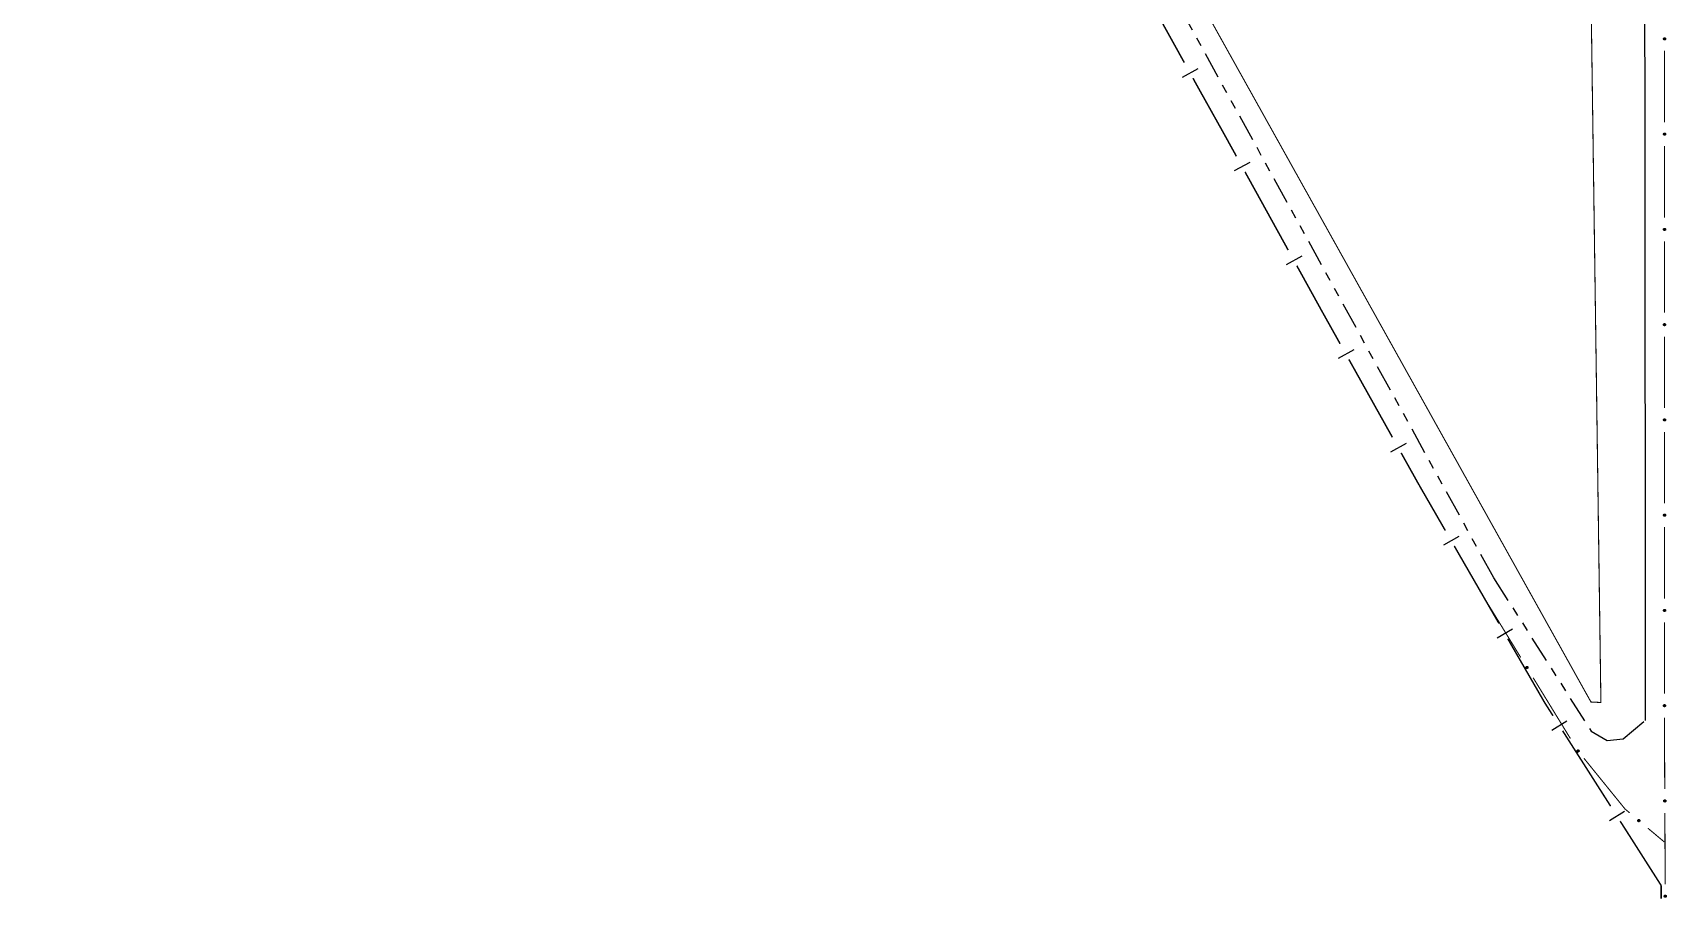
# Model space of a CAD drawing. Extents: x 210853 to 212686, y 4878863 to 4882037.
# Drawn here: x 211732.5 to 212007, y 4881156.3 to 4881301.9 of the extents above; entities that cross this region are included whole.
import ezdxf

# ---------------------------------------------------------------- set-up
doc = ezdxf.new("R2010")
doc.units = 0
doc.header["$LTSCALE"] = 1.5
doc.header["$MEASUREMENT"] = 0
doc.linetypes.add('TRACO_12', pattern=[2.5, 2, -0.5])
doc.linetypes.add('TRACO_25', pattern=[8, 3, -1, 1, -1, 1, -1])
for name, color, linetype in [('LM-LIM-SETORES-BAIRROS', 250, 'CONTINUOUS'), ('RU-QUADRA', 210, 'CONTINUOUS'), ('SV-EIXO-ROD-ESTR', 7, 'CONTINUOUS'), ('SV-EST-M-N-PAV', 20, 'CONTINUOUS'), ('SV-EST-MUNIC-PAV', 20, 'CONTINUOUS')]:
    doc.layers.add(name, color=color, linetype=linetype)

msp = doc.modelspace()

# ---------------------------------------------------------------- linework, layer by layer
at = {"layer": 'LM-LIM-SETORES-BAIRROS', "const_width": 0.25}
for points in [[(211926.024582, 4881296.866261), (211918.751561, 4881309.985071)], [(211928.596092, 4881292.227864), (211927.479186, 4881294.242499)], [(211928.935954, 4881291.619942), (211928.596092, 4881292.227864)], [(211932.851639, 4881284.615831), (211928.935954, 4881291.619942)], [(211933.323249, 4881283.761735), (211932.851639, 4881284.615831)], [(211934.773389, 4881281.135502), (211933.323249, 4881283.761735)], [(211943.474224, 4881265.378109), (211936.223528, 4881278.50927)], [(211949.139389, 4881255.118379), (211944.924364, 4881262.751876)], [(211949.276096, 4881254.87391), (211949.139389, 4881255.118379)], [(211952.204531, 4881249.637091), (211949.276096, 4881254.87391)], [(211960.989836, 4881233.926636), (211953.668749, 4881247.018682)], [(211965.457514, 4881225.937243), (211962.454054, 4881231.308227)], [(211965.880348, 4881225.204164), (211965.457514, 4881225.937243)], [(211969.877445, 4881218.274285), (211965.880348, 4881225.204164)], [(211975.586912, 4881208.375623), (211971.376357, 4881215.675581)], [(211975.873406, 4881207.879649), (211975.586912, 4881208.375623)], [(211978.874527, 4881202.684145), (211975.873406, 4881207.879649)], [(211986.572481, 4881189.357541), (211980.375088, 4881200.086392)], [(211986.900258, 4881188.843271), (211986.572481, 4881189.357541)], [(211987.975208, 4881187.156711), (211986.900258, 4881188.843271)], [(211997.649757, 4881171.977677), (211989.587633, 4881184.626872)], [(212006.132115, 4881158.66915), (211999.262182, 4881169.447838)], [(212006.132784, 4881158.451016), (212006.132115, 4881158.66915)], [(212006.138919, 4881156.451026), (212006.132784, 4881158.451016)]]:
    msp.add_lwpolyline(points, dxfattribs=at)
at = {"layer": 'LM-LIM-SETORES-BAIRROS'}
for points in [[(211928.306199, 4881295.844389), (211925.682437, 4881294.389784)], [(211937.053264, 4881280.10975), (211934.427032, 4881278.659611)], [(211945.7541, 4881264.352357), (211943.127868, 4881262.902217)], [(211954.489881, 4881248.623594), (211951.871471, 4881247.159376)], [(211963.275186, 4881232.913138), (211960.656776, 4881231.448921)], [(211972.176072, 4881217.291271), (211969.577367, 4881215.79236)], [(211981.173777, 4881201.70259), (211978.576025, 4881200.202029)], [(211990.315077, 4881186.276364), (211987.785238, 4881184.663939)], [(211999.989627, 4881171.09733), (211997.459788, 4881169.484905)]]:
    msp.add_lwpolyline(points, dxfattribs=at)
at = {"layer": 'RU-QUADRA', "linetype": 'TRACO_12', "const_width": 0.18, "flags": 128}
msp.add_lwpolyline([(211993.595317, 4881362.850405), (211993.20969, 4881390.443451), (211992.318228, 4881515.446825), (211992.021992, 4881552.014118), (211990.335073, 4881555.901034), (211917.849797, 4881620.552755), (211905.908396, 4881632.870849), (211888.168803, 4881656.969919), (211853.792007, 4881725.021629), (211838.879896, 4881754.274979), (211824.777307, 4881771.814509), (211807.39159, 4881783.4812), (211768.397056, 4881802.487556), (211764.903734, 4881803.187932), (211760.590833, 4881802.215605), (211755.955783, 4881800.147923), (211753.056957, 4881797.414236), (211749.663849, 4881788.89495), (211748.800435, 4881776.169663), (211750.708662, 4881758.883001), (211752.643088, 4881740.546158), (211752.62195, 4881718.655296), (211750.191037, 4881699.009959), (211744.154589, 4881672.666493), (211732.623528, 4881649.238605), (211733.868601, 4881645.711618), (211758.104763, 4881610.897926), (211808.05624, 4881520.495041), (211878.37206, 4881394.317101), (211881.952836, 4881387.996766), (211896.524163, 4881362.853875), (211925.657586, 4881312.584022), (211994.345879, 4881189.473295), (211996.019624, 4881189.382268), (211994.98566, 4881263.366221), (211994.00257, 4881333.709914)], close=True, dxfattribs=at)
at = {"layer": 'SV-EIXO-ROD-ESTR'}
for points in [[(212006.816613, 4881300.990198), (212006.851683, 4881300.956108), (212006.874853, 4881300.919638), (212006.885423, 4881300.883658), (212006.886473, 4881300.849428), (212006.883603, 4881300.814288), (212006.872893, 4881300.779498), (212006.852453, 4881300.743518), (212006.818503, 4881300.708098), (212006.779583, 4881300.686818), (212006.744863, 4881300.674568), (212006.709233, 4881300.671418), (212006.675143, 4881300.674778), (212006.639373, 4881300.687098), (212006.603113, 4881300.708168), (212006.568323, 4881300.743168), (212006.545853, 4881300.779078), (212006.536543, 4881300.814148), (212006.533603, 4881300.849988), (212006.536963, 4881300.885828), (212006.547673, 4881300.919918), (212006.568953, 4881300.956388), (212006.603953, 4881300.990268), (212006.639513, 4881301.013088), (212006.674443, 4881301.022888), (212006.709793, 4881301.024988), (212006.745073, 4881301.022538), (212006.780493, 4881301.013228), (212006.816613, 4881300.990198)], [(212006.816613, 4881284.990198), (212006.851683, 4881284.956108), (212006.874853, 4881284.919638), (212006.885423, 4881284.883658), (212006.886473, 4881284.849428), (212006.883603, 4881284.814288), (212006.872893, 4881284.779498), (212006.852453, 4881284.743518), (212006.818503, 4881284.708098), (212006.779583, 4881284.686818), (212006.744863, 4881284.674568), (212006.709233, 4881284.671418), (212006.675143, 4881284.674778), (212006.639373, 4881284.687098), (212006.603113, 4881284.708168), (212006.568323, 4881284.743168), (212006.545853, 4881284.779078), (212006.536543, 4881284.814148), (212006.533603, 4881284.849988), (212006.536963, 4881284.885828), (212006.547673, 4881284.919918), (212006.568953, 4881284.956388), (212006.603953, 4881284.990268), (212006.639513, 4881285.013088), (212006.674443, 4881285.022888), (212006.709793, 4881285.024988), (212006.745073, 4881285.022538), (212006.780493, 4881285.013228), (212006.816613, 4881284.990198)], [(212006.816613, 4881268.990198), (212006.851683, 4881268.956108), (212006.874853, 4881268.919638), (212006.885423, 4881268.883658), (212006.886473, 4881268.849428), (212006.883603, 4881268.814288), (212006.872893, 4881268.779498), (212006.852453, 4881268.743518), (212006.818503, 4881268.708098), (212006.779583, 4881268.686818), (212006.744863, 4881268.674568), (212006.709233, 4881268.671418), (212006.675143, 4881268.674778), (212006.639373, 4881268.687098), (212006.603113, 4881268.708168), (212006.568323, 4881268.743168), (212006.545853, 4881268.779078), (212006.536543, 4881268.814148), (212006.533603, 4881268.849988), (212006.536963, 4881268.885828), (212006.547673, 4881268.919918), (212006.568953, 4881268.956388), (212006.603953, 4881268.990268), (212006.639513, 4881269.013088), (212006.674443, 4881269.022888), (212006.709793, 4881269.024988), (212006.745073, 4881269.022538), (212006.780493, 4881269.013228), (212006.816613, 4881268.990198)], [(212006.816613, 4881252.990198), (212006.851683, 4881252.956108), (212006.874853, 4881252.919638), (212006.885423, 4881252.883658), (212006.886473, 4881252.849428), (212006.883603, 4881252.814288), (212006.872893, 4881252.779498), (212006.852453, 4881252.743518), (212006.818503, 4881252.708098), (212006.779583, 4881252.686818), (212006.744863, 4881252.674568), (212006.709233, 4881252.671418), (212006.675143, 4881252.674778), (212006.639373, 4881252.687098), (212006.603113, 4881252.708168), (212006.568323, 4881252.743168), (212006.545853, 4881252.779078), (212006.536543, 4881252.814148), (212006.533603, 4881252.849988), (212006.536963, 4881252.885828), (212006.547673, 4881252.919918), (212006.568953, 4881252.956388), (212006.603953, 4881252.990268), (212006.639513, 4881253.013088), (212006.674443, 4881253.022888), (212006.709793, 4881253.024988), (212006.745073, 4881253.022538), (212006.780493, 4881253.013228), (212006.816613, 4881252.990198)], [(212006.816613, 4881236.990198), (212006.851683, 4881236.956108), (212006.874853, 4881236.919638), (212006.885423, 4881236.883658), (212006.886473, 4881236.849428), (212006.883603, 4881236.814288), (212006.872893, 4881236.779498), (212006.852453, 4881236.743518), (212006.818503, 4881236.708098), (212006.779583, 4881236.686818), (212006.744863, 4881236.674568), (212006.709233, 4881236.671418), (212006.675143, 4881236.674778), (212006.639373, 4881236.687098), (212006.603113, 4881236.708168), (212006.568323, 4881236.743168), (212006.545853, 4881236.779078), (212006.536543, 4881236.814148), (212006.533603, 4881236.849988), (212006.536963, 4881236.885828), (212006.547673, 4881236.919918), (212006.568953, 4881236.956388), (212006.603953, 4881236.990268), (212006.639513, 4881237.013088), (212006.674443, 4881237.022888), (212006.709793, 4881237.024988), (212006.745073, 4881237.022538), (212006.780493, 4881237.013228), (212006.816613, 4881236.990198)], [(212006.816613, 4881220.990198), (212006.851683, 4881220.956108), (212006.874853, 4881220.919638), (212006.885423, 4881220.883658), (212006.886473, 4881220.849428), (212006.883603, 4881220.814288), (212006.872893, 4881220.779498), (212006.852453, 4881220.743518), (212006.818503, 4881220.708098), (212006.779583, 4881220.686818), (212006.744863, 4881220.674568), (212006.709233, 4881220.671418), (212006.675143, 4881220.674778), (212006.639373, 4881220.687098), (212006.603113, 4881220.708168), (212006.568323, 4881220.743168), (212006.545853, 4881220.779078), (212006.536543, 4881220.814148), (212006.533603, 4881220.849988), (212006.536963, 4881220.885828), (212006.547673, 4881220.919918), (212006.568953, 4881220.956388), (212006.603953, 4881220.990268), (212006.639513, 4881221.013088), (212006.674443, 4881221.022888), (212006.709793, 4881221.024988), (212006.745073, 4881221.022538), (212006.780493, 4881221.013228), (212006.816613, 4881220.990198)], [(212006.816613, 4881204.990198), (212006.851683, 4881204.956108), (212006.874853, 4881204.919638), (212006.885423, 4881204.883658), (212006.886473, 4881204.849428), (212006.883603, 4881204.814288), (212006.872893, 4881204.779498), (212006.852453, 4881204.743518), (212006.818503, 4881204.708098), (212006.779583, 4881204.686818), (212006.744863, 4881204.674568), (212006.709233, 4881204.671418), (212006.675143, 4881204.674778), (212006.639373, 4881204.687098), (212006.603113, 4881204.708168), (212006.568323, 4881204.743168), (212006.545853, 4881204.779078), (212006.536543, 4881204.814148), (212006.533603, 4881204.849988), (212006.536963, 4881204.885828), (212006.547673, 4881204.919918), (212006.568953, 4881204.956388), (212006.603953, 4881204.990268), (212006.639513, 4881205.013088), (212006.674443, 4881205.022888), (212006.709793, 4881205.024988), (212006.745073, 4881205.022538), (212006.780493, 4881205.013228), (212006.816613, 4881204.990198)], [(211983.605711, 4881195.432386), (211983.653425, 4881195.421643), (211983.692236, 4881195.402653), (211983.720048, 4881195.377497), (211983.738828, 4881195.34886), (211983.754741, 4881195.317398), (211983.763786, 4881195.282139), (211983.765157, 4881195.240781), (211983.754716, 4881195.192842), (211983.73265, 4881195.154362), (211983.709446, 4881195.125776), (211983.680712, 4881195.104474), (211983.64989, 4881195.089528), (211983.612954, 4881195.081343), (211983.571028, 4881195.080363), (211983.523077, 4881195.092028), (211983.485156, 4881195.110906), (211983.458894, 4881195.135944), (211983.437661, 4881195.164967), (211983.4218, 4881195.197282), (211983.413121, 4881195.231944), (211983.41221, 4881195.274159), (211983.424351, 4881195.321334), (211983.442748, 4881195.359371), (211983.46741, 4881195.385977), (211983.496454, 4881195.406237), (211983.527816, 4881195.422582), (211983.562881, 4881195.43315), (211983.605711, 4881195.432386)], [(212006.816613, 4881188.990198), (212006.851683, 4881188.956108), (212006.874853, 4881188.919638), (212006.885423, 4881188.883658), (212006.886473, 4881188.849428), (212006.883603, 4881188.814288), (212006.872893, 4881188.779498), (212006.852453, 4881188.743518), (212006.818503, 4881188.708098), (212006.779583, 4881188.686818), (212006.744863, 4881188.674568), (212006.709233, 4881188.671418), (212006.675143, 4881188.674778), (212006.639373, 4881188.687098), (212006.603113, 4881188.708168), (212006.568323, 4881188.743168), (212006.545853, 4881188.779078), (212006.536543, 4881188.814148), (212006.533603, 4881188.849988), (212006.536963, 4881188.885828), (212006.547673, 4881188.919918), (212006.568953, 4881188.956388), (212006.603953, 4881188.990268), (212006.639513, 4881189.013088), (212006.674443, 4881189.022888), (212006.709793, 4881189.024988), (212006.745073, 4881189.022538), (212006.780493, 4881189.013228), (212006.816613, 4881188.990198)], [(211992.169972, 4881181.418467), (211992.218683, 4881181.414074), (211992.259649, 4881181.400338), (211992.29052, 4881181.379048), (211992.312893, 4881181.353121), (211992.332795, 4881181.324018), (211992.346387, 4881181.290249), (211992.353171, 4881181.249428), (211992.349107, 4881181.200534), (211992.332278, 4881181.159493), (211992.313024, 4881181.128111), (211992.287332, 4881181.103224), (211992.258737, 4881181.084364), (211992.223193, 4881181.071406), (211992.181758, 4881181.064935), (211992.132691, 4881181.070211), (211992.092622, 4881181.083953), (211992.063303, 4881181.10533), (211992.038447, 4881181.131317), (211992.018485, 4881181.161272), (211992.005334, 4881181.194497), (211991.998894, 4881181.236228), (211992.004743, 4881181.284587), (211992.017993, 4881181.324709), (211992.038953, 4881181.35432), (211992.065088, 4881181.378214), (211992.094035, 4881181.398531), (211992.127411, 4881181.413607), (211992.169972, 4881181.418467)], [(212006.866115, 4881172.990828), (212006.901344, 4881172.956903), (212006.924684, 4881172.920541), (212006.935422, 4881172.884611), (212006.936632, 4881172.850386), (212006.933926, 4881172.815233), (212006.923379, 4881172.780394), (212006.903107, 4881172.744319), (212006.869323, 4881172.70874), (212006.830503, 4881172.687279), (212006.795841, 4881172.674867), (212006.760226, 4881172.67155), (212006.72612, 4881172.674751), (212006.690293, 4881172.686903), (212006.653935, 4881172.707804), (212006.618982, 4881172.742641), (212006.596344, 4881172.778445), (212006.586871, 4881172.813472), (212006.583763, 4881172.849297), (212006.586956, 4881172.885153), (212006.597506, 4881172.919292), (212006.618616, 4881172.955861), (212006.653457, 4881172.989905), (212006.68891, 4881173.012891), (212006.723794, 4881173.022854), (212006.759134, 4881173.025119), (212006.794425, 4881173.022834), (212006.829888, 4881173.013689), (212006.866115, 4881172.990828)], [(212002.349875, 4881169.730789), (212002.398535, 4881169.735716), (212002.441363, 4881169.73), (212002.475711, 4881169.714951), (212002.502597, 4881169.693739), (212002.527658, 4881169.668939), (212002.547408, 4881169.638362), (212002.561811, 4881169.599569), (212002.567096, 4881169.550791), (212002.558357, 4881169.507303), (212002.545405, 4881169.472839), (212002.524901, 4881169.443531), (212002.500401, 4881169.419589), (212002.467961, 4881169.400124), (212002.428505, 4881169.385911), (212002.379329, 4881169.381784), (212002.33738, 4881169.387676), (212002.304539, 4881169.403104), (212002.275205, 4881169.423905), (212002.249923, 4881169.449529), (212002.230709, 4881169.479657), (212002.216471, 4881169.519408), (212002.21304, 4881169.567999), (212002.218439, 4881169.609905), (212002.233402, 4881169.642954), (212002.25453, 4881169.671373), (212002.279098, 4881169.696811), (212002.309009, 4881169.717944), (212002.349875, 4881169.730789)], [(212006.94088, 4881156.991003), (212006.976109, 4881156.957077), (212006.99945, 4881156.920716), (212007.010188, 4881156.884786), (212007.011398, 4881156.850561), (212007.008692, 4881156.815408), (212006.998144, 4881156.780568), (212006.977873, 4881156.744493), (212006.944089, 4881156.708915), (212006.905269, 4881156.687453), (212006.870606, 4881156.675041), (212006.834991, 4881156.671725), (212006.800886, 4881156.674925), (212006.765059, 4881156.687078), (212006.728701, 4881156.707978), (212006.693748, 4881156.742816), (212006.67111, 4881156.77862), (212006.661636, 4881156.813646), (212006.658529, 4881156.849472), (212006.661721, 4881156.885327), (212006.672272, 4881156.919467), (212006.693381, 4881156.956036), (212006.728222, 4881156.990079), (212006.763675, 4881157.013065), (212006.798559, 4881157.023028), (212006.833899, 4881157.025294), (212006.86919, 4881157.023008), (212006.904653, 4881157.013864), (212006.94088, 4881156.991003)]]:
    msp.add_lwpolyline(points, close=True, dxfattribs=at)
for points in [[(212006.536963, 4881300.885828), (212006.545853, 4881300.779078)], [(212006.542953, 4881300.898533), (212006.556598, 4881300.767539)], [(212006.547673, 4881300.919918), (212006.568323, 4881300.743168)], [(212006.560692, 4881300.932646), (212006.585253, 4881300.733426)], [(212006.568953, 4881300.956388), (212006.603113, 4881300.708168)], [(212006.587982, 4881300.969489), (212006.620731, 4881300.700678)], [(212006.603953, 4881300.990268), (212006.639373, 4881300.687098)], [(212006.620731, 4881300.999508), (212006.656208, 4881300.685668)], [(212006.639513, 4881301.013088), (212006.675143, 4881300.674778)], [(212006.656208, 4881301.014518), (212006.691686, 4881300.676116)], [(212006.674443, 4881301.022888), (212006.709233, 4881300.671418)], [(212006.691686, 4881301.02134), (212006.724435, 4881300.674752)], [(212006.709793, 4881301.024988), (212006.744863, 4881300.674568)], [(212006.728528, 4881301.019976), (212006.764006, 4881300.685668)], [(212006.745073, 4881301.022538), (212006.779583, 4881300.686818)], [(212006.762641, 4881301.013153), (212006.799483, 4881300.702042)], [(212006.780493, 4881301.013228), (212006.818503, 4881300.708098)], [(212006.796754, 4881301.000873), (212006.833596, 4881300.729333)], [(212006.816613, 4881300.990198), (212006.852453, 4881300.743518)], [(212006.834961, 4881300.970853), (212006.862251, 4881300.768904)], [(212006.851683, 4881300.956108), (212006.872893, 4881300.779498)], [(212006.86498, 4881300.935375), (212006.877261, 4881300.805746)], [(212006.874853, 4881300.919638), (212006.883603, 4881300.814288)], [(212006.536963, 4881284.885828), (212006.545853, 4881284.779078)], [(212006.542953, 4881284.898533), (212006.556598, 4881284.767539)], [(212006.547673, 4881284.919918), (212006.568323, 4881284.743168)], [(212006.560692, 4881284.932646), (212006.585253, 4881284.733426)], [(212006.568953, 4881284.956388), (212006.603113, 4881284.708168)], [(212006.587982, 4881284.969489), (212006.620731, 4881284.700678)], [(212006.603953, 4881284.990268), (212006.639373, 4881284.687098)], [(212006.620731, 4881284.999508), (212006.656208, 4881284.685668)], [(212006.639513, 4881285.013088), (212006.675143, 4881284.674778)], [(212006.656208, 4881285.014518), (212006.691686, 4881284.676116)], [(212006.674443, 4881285.022888), (212006.709233, 4881284.671418)], [(212006.691686, 4881285.02134), (212006.724435, 4881284.674752)], [(212006.709793, 4881285.024988), (212006.744863, 4881284.674568)], [(212006.728528, 4881285.019976), (212006.764006, 4881284.685668)], [(212006.745073, 4881285.022538), (212006.779583, 4881284.686818)], [(212006.762641, 4881285.013153), (212006.799483, 4881284.702042)], [(212006.780493, 4881285.013228), (212006.818503, 4881284.708098)], [(212006.796754, 4881285.000873), (212006.833596, 4881284.729333)], [(212006.816613, 4881284.990198), (212006.852453, 4881284.743518)], [(212006.834961, 4881284.970853), (212006.862251, 4881284.768904)], [(212006.851683, 4881284.956108), (212006.872893, 4881284.779498)], [(212006.86498, 4881284.935375), (212006.877261, 4881284.805746)], [(212006.874853, 4881284.919638), (212006.883603, 4881284.814288)], [(212006.603953, 4881268.990268), (212006.639373, 4881268.687098)], [(212006.620731, 4881268.999508), (212006.656208, 4881268.685668)], [(212006.639513, 4881269.013088), (212006.675143, 4881268.674778)], [(212006.656208, 4881269.014518), (212006.691686, 4881268.676116)], [(212006.674443, 4881269.022888), (212006.709233, 4881268.671418)], [(212006.691686, 4881269.02134), (212006.724435, 4881268.674752)], [(212006.709793, 4881269.024988), (212006.744863, 4881268.674568)], [(212006.728528, 4881269.019976), (212006.764006, 4881268.685668)], [(212006.745073, 4881269.022538), (212006.779583, 4881268.686818)], [(212006.762641, 4881269.013153), (212006.799483, 4881268.702042)], [(212006.780493, 4881269.013228), (212006.818503, 4881268.708098)], [(212006.796754, 4881269.000873), (212006.833596, 4881268.729333)], [(212006.816613, 4881268.990198), (212006.852453, 4881268.743518)], [(212006.536963, 4881268.885828), (212006.545853, 4881268.779078)], [(212006.542953, 4881268.898533), (212006.556598, 4881268.767539)], [(212006.547673, 4881268.919918), (212006.568323, 4881268.743168)], [(212006.560692, 4881268.932646), (212006.585253, 4881268.733426)], [(212006.568953, 4881268.956388), (212006.603113, 4881268.708168)], [(212006.587982, 4881268.969489), (212006.620731, 4881268.700678)], [(212006.834961, 4881268.970853), (212006.862251, 4881268.768904)], [(212006.851683, 4881268.956108), (212006.872893, 4881268.779498)], [(212006.86498, 4881268.935375), (212006.877261, 4881268.805746)], [(212006.874853, 4881268.919638), (212006.883603, 4881268.814288)], [(212006.536963, 4881252.885828), (212006.545853, 4881252.779078)], [(212006.542953, 4881252.898533), (212006.556598, 4881252.767539)], [(212006.547673, 4881252.919918), (212006.568323, 4881252.743168)], [(212006.560692, 4881252.932646), (212006.585253, 4881252.733426)], [(212006.568953, 4881252.956388), (212006.603113, 4881252.708168)], [(212006.587982, 4881252.969489), (212006.620731, 4881252.700678)], [(212006.603953, 4881252.990268), (212006.639373, 4881252.687098)], [(212006.620731, 4881252.999508), (212006.656208, 4881252.685668)], [(212006.639513, 4881253.013088), (212006.675143, 4881252.674778)], [(212006.656208, 4881253.014518), (212006.691686, 4881252.676116)], [(212006.674443, 4881253.022888), (212006.709233, 4881252.671418)], [(212006.691686, 4881253.02134), (212006.724435, 4881252.674752)], [(212006.709793, 4881253.024988), (212006.744863, 4881252.674568)], [(212006.728528, 4881253.019976), (212006.764006, 4881252.685668)], [(212006.745073, 4881253.022538), (212006.779583, 4881252.686818)], [(212006.762641, 4881253.013153), (212006.799483, 4881252.702042)], [(212006.780493, 4881253.013228), (212006.818503, 4881252.708098)], [(212006.796754, 4881253.000873), (212006.833596, 4881252.729333)], [(212006.816613, 4881252.990198), (212006.852453, 4881252.743518)], [(212006.834961, 4881252.970853), (212006.862251, 4881252.768904)], [(212006.851683, 4881252.956108), (212006.872893, 4881252.779498)], [(212006.86498, 4881252.935375), (212006.877261, 4881252.805746)], [(212006.874853, 4881252.919638), (212006.883603, 4881252.814288)], [(212006.536963, 4881236.885828), (212006.545853, 4881236.779078)], [(212006.542953, 4881236.898533), (212006.556598, 4881236.767539)], [(212006.547673, 4881236.919918), (212006.568323, 4881236.743168)], [(212006.560692, 4881236.932646), (212006.585253, 4881236.733426)], [(212006.568953, 4881236.956388), (212006.603113, 4881236.708168)], [(212006.587982, 4881236.969489), (212006.620731, 4881236.700678)], [(212006.603953, 4881236.990268), (212006.639373, 4881236.687098)], [(212006.620731, 4881236.999508), (212006.656208, 4881236.685668)], [(212006.639513, 4881237.013088), (212006.675143, 4881236.674778)], [(212006.656208, 4881237.014518), (212006.691686, 4881236.676116)], [(212006.674443, 4881237.022888), (212006.709233, 4881236.671418)], [(212006.691686, 4881237.02134), (212006.724435, 4881236.674752)], [(212006.709793, 4881237.024988), (212006.744863, 4881236.674568)], [(212006.728528, 4881237.019976), (212006.764006, 4881236.685668)], [(212006.745073, 4881237.022538), (212006.779583, 4881236.686818)], [(212006.762641, 4881237.013153), (212006.799483, 4881236.702042)], [(212006.780493, 4881237.013228), (212006.818503, 4881236.708098)], [(212006.796754, 4881237.000873), (212006.833596, 4881236.729333)], [(212006.816613, 4881236.990198), (212006.852453, 4881236.743518)], [(212006.834961, 4881236.970853), (212006.862251, 4881236.768904)], [(212006.851683, 4881236.956108), (212006.872893, 4881236.779498)], [(212006.86498, 4881236.935375), (212006.877261, 4881236.805746)], [(212006.874853, 4881236.919638), (212006.883603, 4881236.814288)], [(212006.536963, 4881220.885828), (212006.545853, 4881220.779078)], [(212006.542953, 4881220.898533), (212006.556598, 4881220.767539)], [(212006.547673, 4881220.919918), (212006.568323, 4881220.743168)], [(212006.560692, 4881220.932646), (212006.585253, 4881220.733426)], [(212006.568953, 4881220.956388), (212006.603113, 4881220.708168)], [(212006.587982, 4881220.969489), (212006.620731, 4881220.700678)], [(212006.603953, 4881220.990268), (212006.639373, 4881220.687098)], [(212006.620731, 4881220.999508), (212006.656208, 4881220.685668)], [(212006.639513, 4881221.013088), (212006.675143, 4881220.674778)], [(212006.656208, 4881221.014518), (212006.691686, 4881220.676116)], [(212006.674443, 4881221.022888), (212006.709233, 4881220.671418)], [(212006.691686, 4881221.02134), (212006.724435, 4881220.674752)], [(212006.709793, 4881221.024988), (212006.744863, 4881220.674568)], [(212006.728528, 4881221.019976), (212006.764006, 4881220.685668)], [(212006.745073, 4881221.022538), (212006.779583, 4881220.686818)], [(212006.762641, 4881221.013153), (212006.799483, 4881220.702042)], [(212006.780493, 4881221.013228), (212006.818503, 4881220.708098)], [(212006.796754, 4881221.000873), (212006.833596, 4881220.729333)], [(212006.816613, 4881220.990198), (212006.852453, 4881220.743518)], [(212006.834961, 4881220.970853), (212006.862251, 4881220.768904)], [(212006.851683, 4881220.956108), (212006.872893, 4881220.779498)], [(212006.86498, 4881220.935375), (212006.877261, 4881220.805746)], [(212006.874853, 4881220.919638), (212006.883603, 4881220.814288)], [(212006.536963, 4881204.885828), (212006.545853, 4881204.779078)], [(212006.542953, 4881204.898533), (212006.556598, 4881204.767539)], [(212006.547673, 4881204.919918), (212006.568323, 4881204.743168)], [(212006.560692, 4881204.932646), (212006.585253, 4881204.733426)], [(212006.568953, 4881204.956388), (212006.603113, 4881204.708168)], [(212006.587982, 4881204.969489), (212006.620731, 4881204.700678)], [(212006.603953, 4881204.990268), (212006.639373, 4881204.687098)], [(212006.620731, 4881204.999508), (212006.656208, 4881204.685668)], [(212006.639513, 4881205.013088), (212006.675143, 4881204.674778)], [(212006.656208, 4881205.014518), (212006.691686, 4881204.676116)], [(212006.674443, 4881205.022888), (212006.709233, 4881204.671418)], [(212006.691686, 4881205.02134), (212006.724435, 4881204.674752)], [(212006.709793, 4881205.024988), (212006.744863, 4881204.674568)], [(212006.728528, 4881205.019976), (212006.764006, 4881204.685668)], [(212006.745073, 4881205.022538), (212006.779583, 4881204.686818)], [(212006.762641, 4881205.013153), (212006.799483, 4881204.702042)], [(212006.780493, 4881205.013228), (212006.818503, 4881204.708098)], [(212006.796754, 4881205.000873), (212006.833596, 4881204.729333)], [(212006.816613, 4881204.990198), (212006.852453, 4881204.743518)], [(212006.834961, 4881204.970853), (212006.862251, 4881204.768904)], [(212006.851683, 4881204.956108), (212006.872893, 4881204.779498)], [(212006.86498, 4881204.935375), (212006.877261, 4881204.805746)], [(212006.874853, 4881204.919638), (212006.883603, 4881204.814288)], [(211983.41221, 4881195.274159), (211983.571028, 4881195.080363)], [(211983.413121, 4881195.231944), (211983.523077, 4881195.092028)], [(211983.417571, 4881195.249599), (211983.542604, 4881195.092568)], [(211983.42027, 4881195.211245), (211983.500347, 4881195.106682)], [(211983.421591, 4881195.295271), (211983.589964, 4881195.083181)], [(211983.4218, 4881195.197282), (211983.485156, 4881195.110906)], [(211983.424351, 4881195.321334), (211983.612954, 4881195.081343)], [(211983.433829, 4881195.337978), (211983.628056, 4881195.08892)], [(211983.442748, 4881195.359371), (211983.64989, 4881195.089528)], [(211983.456237, 4881195.369313), (211983.663297, 4881195.099312)], [(211983.46741, 4881195.385977), (211983.680712, 4881195.104474)], [(211983.482922, 4881195.393667), (211983.691933, 4881195.115259)], [(211983.496454, 4881195.406237), (211983.709446, 4881195.125776)], [(211983.515048, 4881195.411753), (211983.719969, 4881195.145242)], [(211983.527816, 4881195.422582), (211983.73265, 4881195.154362)], [(211983.547699, 4881195.423759), (211983.741664, 4881195.177741)], [(211983.562881, 4881195.43315), (211983.754716, 4881195.192842)], [(211983.583202, 4881195.431112), (211983.756491, 4881195.218833)], [(211983.605711, 4881195.432386), (211983.765157, 4881195.240781)], [(211983.631464, 4881195.425478), (211983.760249, 4881195.267545)], [(211983.653425, 4881195.421643), (211983.763786, 4881195.282139)], [(211983.675596, 4881195.410913), (211983.753797, 4881195.306801)], [(211983.692236, 4881195.402653), (211983.754741, 4881195.317398)], [(212006.536963, 4881188.885828), (212006.545853, 4881188.779078)], [(212006.542953, 4881188.898533), (212006.556598, 4881188.767539)], [(212006.547673, 4881188.919918), (212006.568323, 4881188.743168)], [(212006.560692, 4881188.932646), (212006.585253, 4881188.733426)], [(212006.568953, 4881188.956388), (212006.603113, 4881188.708168)], [(212006.587982, 4881188.969489), (212006.620731, 4881188.700678)], [(212006.603953, 4881188.990268), (212006.639373, 4881188.687098)], [(212006.620731, 4881188.999508), (212006.656208, 4881188.685668)], [(212006.639513, 4881189.013088), (212006.675143, 4881188.674778)], [(212006.656208, 4881189.014518), (212006.691686, 4881188.676116)], [(212006.674443, 4881189.022888), (212006.709233, 4881188.671418)], [(212006.691686, 4881189.02134), (212006.724435, 4881188.674752)], [(212006.709793, 4881189.024988), (212006.744863, 4881188.674568)], [(212006.728528, 4881189.019976), (212006.764006, 4881188.685668)], [(212006.745073, 4881189.022538), (212006.779583, 4881188.686818)], [(212006.762641, 4881189.013153), (212006.799483, 4881188.702042)], [(212006.780493, 4881189.013228), (212006.818503, 4881188.708098)], [(212006.796754, 4881189.000873), (212006.833596, 4881188.729333)], [(212006.816613, 4881188.990198), (212006.852453, 4881188.743518)], [(212006.834961, 4881188.970853), (212006.862251, 4881188.768904)], [(212006.851683, 4881188.956108), (212006.872893, 4881188.779498)], [(212006.86498, 4881188.935375), (212006.877261, 4881188.805746)], [(212006.874853, 4881188.919638), (212006.883603, 4881188.814288)], [(211991.998894, 4881181.236228), (211992.181758, 4881181.064935)], [(211992.004743, 4881181.284587), (211992.223193, 4881181.071406)], [(211992.005334, 4881181.194497), (211992.132691, 4881181.070211)], [(211992.005425, 4881181.258388), (211992.200161, 4881181.070213)], [(211992.007431, 4881181.212583), (211992.151978, 4881181.073307)], [(211992.011957, 4881181.302331), (211992.237171, 4881181.080898)], [(211992.015136, 4881181.174914), (211992.108236, 4881181.081757)], [(211992.017993, 4881181.324709), (211992.258737, 4881181.084364)], [(211992.018485, 4881181.161272), (211992.092622, 4881181.083953)], [(211992.030061, 4881181.336334), (211992.270744, 4881181.095822)], [(211992.038953, 4881181.35432), (211992.287332, 4881181.103224)], [(211992.053321, 4881181.363977), (211992.297041, 4881181.115388)], [(211992.065088, 4881181.378214), (211992.313024, 4881181.128111)], [(211992.082798, 4881181.386121), (211992.320903, 4881181.148789)], [(211992.094035, 4881181.398531), (211992.332278, 4881181.159493)], [(211992.113592, 4881181.402306), (211992.338148, 4881181.183852)], [(211992.127411, 4881181.413607), (211992.349107, 4881181.200534)], [(211992.147824, 4881181.414251), (211992.347458, 4881181.226534)], [(211992.169972, 4881181.418467), (211992.353171, 4881181.249428)], [(211992.196408, 4881181.414996), (211992.344794, 4881181.275318)], [(211992.218683, 4881181.414074), (211992.346387, 4881181.290249)], [(211992.24207, 4881181.406345), (211992.33325, 4881181.313389)], [(211992.259649, 4881181.400338), (211992.332795, 4881181.324018)], [(212006.597506, 4881172.919292), (212006.618982, 4881172.742641)], [(212006.610466, 4881172.932081), (212006.635958, 4881172.732978)], [(212006.618616, 4881172.955861), (212006.653935, 4881172.707804)], [(212006.637584, 4881172.96905), (212006.671588, 4881172.700396)], [(212006.653457, 4881172.989905), (212006.690293, 4881172.686903)], [(212006.670192, 4881172.999223), (212006.707136, 4881172.685552)], [(212006.68891, 4881173.012891), (212006.72612, 4881172.674751)], [(212006.705599, 4881173.014398), (212006.742657, 4881172.676166)], [(212006.723794, 4881173.022854), (212006.760226, 4881172.67155)], [(212006.741044, 4881173.021386), (212006.775412, 4881172.674954)], [(212006.759134, 4881173.025119), (212006.795841, 4881172.674867)], [(212006.777892, 4881173.020194), (212006.814932, 4881172.686055)], [(212006.794425, 4881173.022834), (212006.830503, 4881172.687279)], [(212006.812037, 4881173.013531), (212006.850332, 4881172.702595)], [(212006.829888, 4881173.013689), (212006.869323, 4881172.70874)], [(212006.846207, 4881173.00141), (212006.884318, 4881172.730045)], [(212006.866115, 4881172.990828), (212006.903107, 4881172.744319)], [(212006.884553, 4881172.971569), (212006.912787, 4881172.769749)], [(212006.901344, 4881172.956903), (212006.923379, 4881172.780394)], [(212006.914738, 4881172.936232), (212006.927625, 4881172.806661)], [(212006.924684, 4881172.920541), (212006.933926, 4881172.815233)], [(212006.586956, 4881172.885153), (212006.596344, 4881172.778445)], [(212006.592887, 4881172.897886), (212006.607144, 4881172.766957)], [(212002.21304, 4881169.567999), (212002.467961, 4881169.400124)], [(212002.216471, 4881169.519408), (212002.428505, 4881169.385911)], [(212002.216757, 4881169.586789), (212002.479885, 4881169.412095)], [(212002.218439, 4881169.609905), (212002.500401, 4881169.419589)], [(212002.21868, 4881169.542405), (212002.445573, 4881169.394584)], [(212002.228083, 4881169.623609), (212002.510018, 4881169.433117)], [(212002.229337, 4881169.497812), (212002.397678, 4881169.388482)], [(212002.230709, 4881169.479657), (212002.379329, 4881169.381784)], [(212002.233402, 4881169.642954), (212002.524901, 4881169.443531)], [(212002.244048, 4881169.462288), (212002.353127, 4881169.388482)], [(212002.245678, 4881169.655162), (212002.532126, 4881169.457315)], [(212002.249923, 4881169.449529), (212002.33738, 4881169.387676)], [(212002.25453, 4881169.671373), (212002.545405, 4881169.472839)], [(212002.270419, 4881169.682495), (212002.549219, 4881169.494636)], [(212002.279098, 4881169.696811), (212002.558357, 4881169.507303)], [(212002.297584, 4881169.704227), (212002.5595, 4881169.532333)], [(212002.309009, 4881169.717944), (212002.567096, 4881169.550791)], [(212002.328929, 4881169.722449), (212002.560545, 4881169.576007)], [(212002.349875, 4881169.730789), (212002.561811, 4881169.599569)], [(212002.376489, 4881169.732395), (212002.548676, 4881169.6234)], [(212002.398535, 4881169.735716), (212002.547408, 4881169.638362)], [(212002.422963, 4881169.732563), (212002.53012, 4881169.658589)], [(212002.441363, 4881169.73), (212002.527658, 4881169.668939)], [(212006.661721, 4881156.885327), (212006.67111, 4881156.77862)], [(212006.667652, 4881156.89806), (212006.68191, 4881156.767131)], [(212006.672272, 4881156.919467), (212006.693748, 4881156.742816)], [(212006.685232, 4881156.932256), (212006.710724, 4881156.733153)], [(212006.693381, 4881156.956036), (212006.728701, 4881156.707978)], [(212006.71235, 4881156.969225), (212006.746354, 4881156.70057)], [(212006.728222, 4881156.990079), (212006.765059, 4881156.687078)], [(212006.744957, 4881156.999397), (212006.781901, 4881156.685726)], [(212006.763675, 4881157.013065), (212006.800886, 4881156.674925)], [(212006.780364, 4881157.014573), (212006.817423, 4881156.676341)], [(212006.798559, 4881157.023028), (212006.834991, 4881156.671725)], [(212006.81581, 4881157.021561), (212006.850178, 4881156.675129)], [(212006.833899, 4881157.025294), (212006.870606, 4881156.675041)], [(212006.852658, 4881157.020369), (212006.889697, 4881156.68623)], [(212006.86919, 4881157.023008), (212006.905269, 4881156.687453)], [(212006.886802, 4881157.013706), (212006.925098, 4881156.70277)], [(212006.904653, 4881157.013864), (212006.944089, 4881156.708915)], [(212006.920973, 4881157.001584), (212006.959083, 4881156.73022)], [(212006.94088, 4881156.991003), (212006.977873, 4881156.744493)], [(212006.959319, 4881156.971744), (212006.987553, 4881156.769924)], [(212006.976109, 4881156.957077), (212006.998144, 4881156.780568)], [(212006.989504, 4881156.936407), (212007.00239, 4881156.806836)], [(212006.99945, 4881156.920716), (212007.008692, 4881156.815408)]]:
    msp.add_lwpolyline(points, dxfattribs=at)
at = {"layer": 'SV-EIXO-ROD-ESTR', "const_width": 0.18}
for points in [[(212006.706532, 4881298.846518), (212006.706532, 4881286.846518)], [(212006.706532, 4881282.846518), (212006.706532, 4881270.846518)], [(212006.706532, 4881266.846518), (212006.706532, 4881254.846518)], [(212006.706532, 4881250.846518), (212006.706532, 4881238.846518)], [(212006.706532, 4881234.846518), (212006.706532, 4881222.846518)], [(212006.706532, 4881218.846518), (212006.706532, 4881206.846518)], [(211976.272106, 4881207.189424), (211982.541949, 4881196.957656)], [(212006.706532, 4881202.846518), (212006.706532, 4881190.846518)], [(211984.631896, 4881193.547067), (211990.901739, 4881183.315299)], [(212006.706532, 4881186.846518), (212006.706532, 4881183.846518)], [(212006.706532, 4881183.846518), (212006.706532, 4881183.58407)], [(212006.706532, 4881183.58407), (212006.747361, 4881174.846613)], [(211993.159437, 4881180.02334), (211999.457457, 4881172.255783)], [(211999.457457, 4881172.255783), (212000.065405, 4881171.50598)], [(212000.065405, 4881171.50598), (212000.857679, 4881170.84047)], [(212006.766053, 4881170.846657), (212006.822127, 4881158.846788)], [(212003.920499, 4881168.267701), (212006.217613, 4881166.338125)], [(212006.217613, 4881166.338125), (212006.640778, 4881165.982666)]]:
    msp.add_lwpolyline(points, dxfattribs=at)
at = {"layer": 'SV-EST-M-N-PAV', "linetype": 'TRACO_25'}
msp.add_polyline3d([(211893.465801, 4881362.853985, 13.775278), (211912.139768, 4881329.94647, 13.775278), (211977.989795, 4881210.334504, 14.448019), (211994.370223, 4881184.578064, 14.472936), (211997.078424, 4881183.00359, 14.472936), (211999.781009, 4881183.302255, 14.472936), (212003.429606, 4881186.35129, 14.472936)], dxfattribs=at)
at = {"layer": 'SV-EST-MUNIC-PAV', "linetype": 'Continuous'}
msp.add_polyline3d([(212003.008707, 4881362.850069, 14.971263), (212003.413125, 4881292.780374, 14.971263), (212003.429606, 4881186.35129, 14.099191)], dxfattribs=at)

doc.saveas('drawing.dxf')
